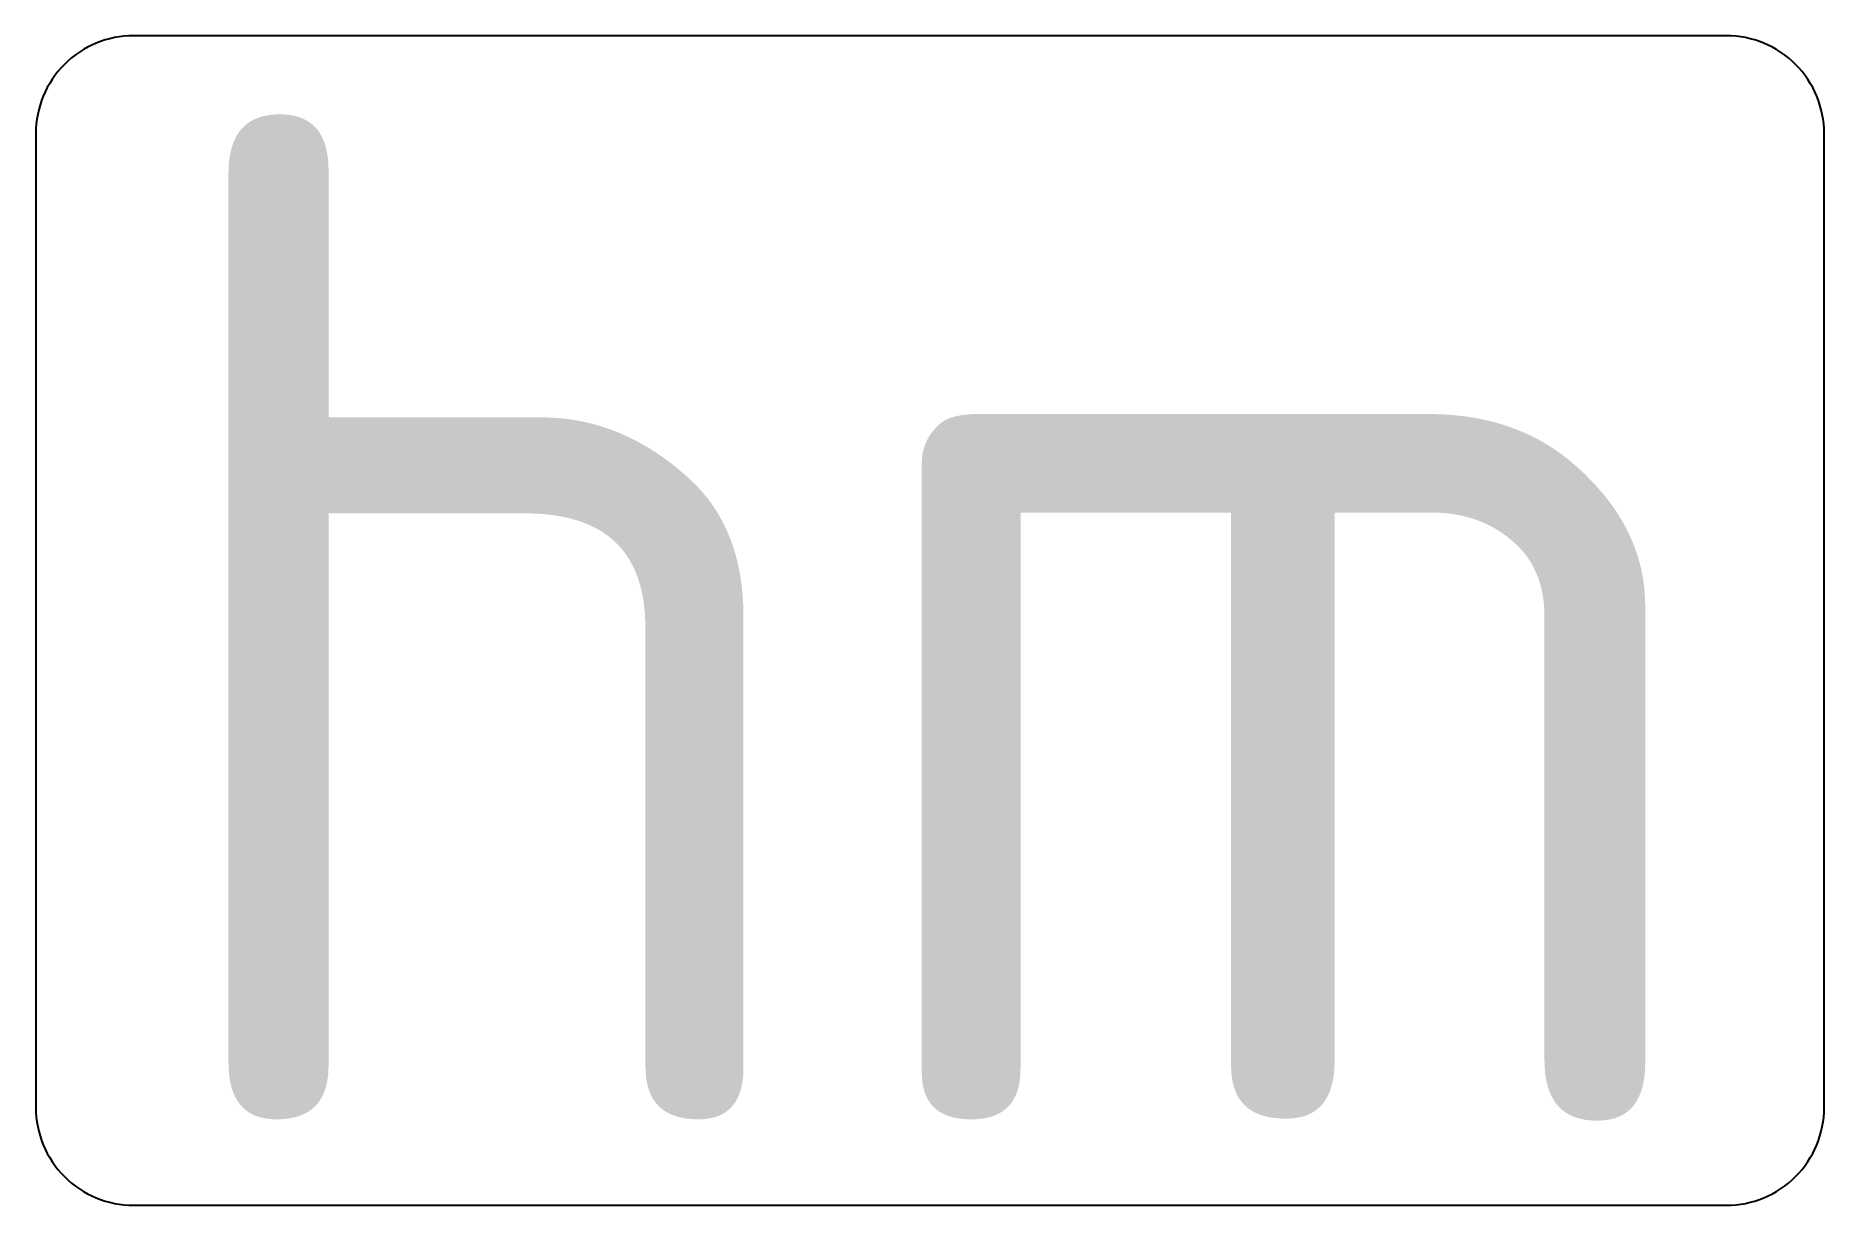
# Model space of a CAD drawing. Extents: x -1.6 to 1.6, y -1.05 to 1.05.
import ezdxf
from ezdxf.enums import TextEntityAlignment as Align

# ---------------------------------------------------------------- set-up
doc = ezdxf.new("R2010")
doc.units = 0
doc.styles.add('NLCS-ISO', font='NLCS-ISO.ttf')

msp = doc.modelspace()

# ---------------------------------------------------------------- linework, layer by layer
msp.add_lwpolyline([(-1.4258, -1.0466), (1.4258, -1.0466, 0.414214), (1.601, -0.8714), (1.601, 0.8714, 0.414214), (1.4258, 1.0466), (-1.4258, 1.0466, 0.414214), (-1.601, 0.8714), (-1.601, -0.8714, 0.414214)], format="xyb", close=True)

# ---------------------------------------------------------------- texts
at = {"style": 'NLCS-ISO'}
msp.add_text('hm', height=1.8, dxfattribs=at).set_placement((0, 0), align=Align.MIDDLE_CENTER)

doc.saveas('drawing.dxf')
